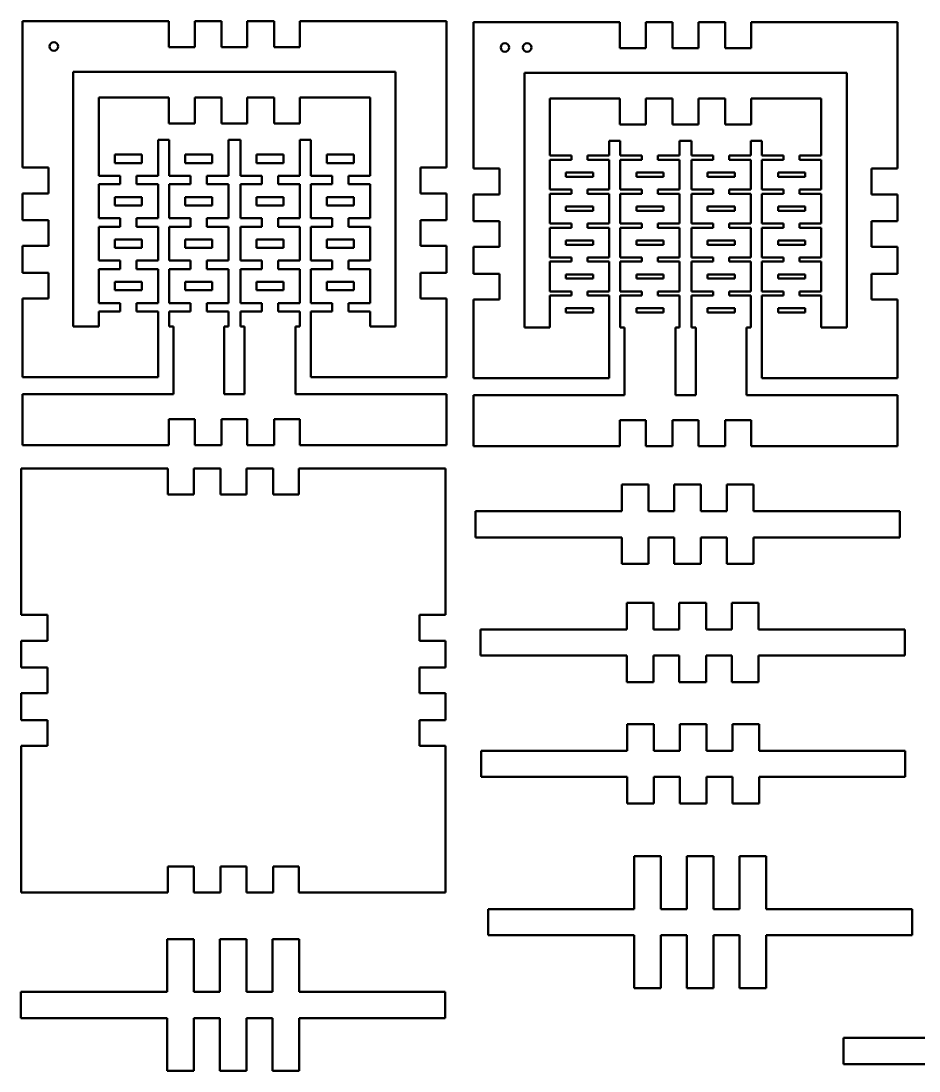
# Model space of a CAD drawing. Header units: millimetres. Extents: x 9 to 271, y 82 to 208.
# Drawn here: x 8.7 to 114.6, y 83.9 to 207.7 of the extents above; entities that cross this region are included whole.
import ezdxf

# ---------------------------------------------------------------- set-up
doc = ezdxf.new("R2010")
doc.units = ezdxf.units.MM
doc.layers.add('Visible (ANSI)', color=7, linetype='Continuous', lineweight=50)

msp = doc.modelspace()

# ---------------------------------------------------------------- linework, layer by layer
at = {"layer": 'Visible (ANSI)'}
for p, q in [((26.14, 207.69), (8.87, 207.69)), ((8.87, 207.69), (8.87, 190.42)), ((26.14, 204.62), (26.14, 207.69)), ((29.19, 207.69), (29.19, 204.62)), ((32.34, 207.69), (29.19, 207.69)), ((32.34, 204.62), (32.34, 207.69)), ((38.54, 207.69), (35.39, 207.69)), ((35.39, 207.69), (35.39, 204.62)), ((38.54, 204.62), (38.54, 207.69)), ((41.59, 207.69), (41.59, 204.62)), ((58.87, 207.69), (41.59, 207.69)), ((58.87, 190.42), (58.87, 207.69)), ((79.32, 207.57), (62.05, 207.57)), ((62.05, 207.57), (62.05, 190.3)), ((79.32, 204.5), (79.32, 207.57)), ((85.52, 207.57), (82.37, 207.57)), ((82.37, 207.57), (82.37, 204.5)), ((85.52, 204.5), (85.52, 207.57)), ((91.72, 207.57), (88.57, 207.57)), ((88.57, 207.57), (88.57, 204.5)), ((91.72, 204.5), (91.72, 207.57)), ((112.05, 207.57), (94.77, 207.57)), ((94.77, 207.57), (94.77, 204.5)), ((112.05, 190.3), (112.05, 207.57)), ((29.19, 204.62), (26.14, 204.62)), ((35.39, 204.62), (32.34, 204.62)), ((41.59, 204.62), (38.54, 204.62)), ((82.37, 204.5), (79.32, 204.5)), ((88.57, 204.5), (85.52, 204.5)), ((94.77, 204.5), (91.72, 204.5)), ((14.87, 171.69), (14.87, 201.69)), ((14.87, 201.69), (52.87, 201.69)), ((52.87, 201.69), (52.87, 171.69)), ((68.05, 171.57), (68.05, 201.57)), ((68.05, 201.57), (106.05, 201.57)), ((106.05, 201.57), (106.05, 171.57)), ((26.14, 198.69), (17.87, 198.69)), ((17.87, 198.69), (17.87, 189.44)), ((26.14, 195.62), (26.14, 198.69)), ((29.19, 198.69), (29.19, 195.62)), ((32.34, 198.69), (29.19, 198.69)), ((32.34, 195.62), (32.34, 198.69)), ((38.54, 198.69), (35.39, 198.69)), ((35.39, 198.69), (35.39, 195.62)), ((38.54, 195.62), (38.54, 198.69)), ((41.59, 198.69), (41.59, 195.62)), ((49.87, 198.69), (41.59, 198.69)), ((49.87, 189.44), (49.87, 198.69)), ((79.32, 198.57), (71.05, 198.57)), ((71.05, 198.57), (71.05, 191.82)), ((79.32, 195.5), (79.32, 198.57)), ((85.52, 198.57), (82.37, 198.57)), ((82.37, 198.57), (82.37, 195.5)), ((85.52, 195.5), (85.52, 198.57)), ((91.72, 198.57), (88.57, 198.57)), ((88.57, 198.57), (88.57, 195.5)), ((91.72, 195.5), (91.72, 198.57)), ((103.05, 198.57), (94.77, 198.57)), ((94.77, 198.57), (94.77, 195.5)), ((103.05, 191.82), (103.05, 198.57)), ((29.19, 195.62), (26.14, 195.62)), ((35.39, 195.62), (32.34, 195.62)), ((41.59, 195.62), (38.54, 195.62)), ((82.37, 195.5), (79.32, 195.5)), ((88.57, 195.5), (85.52, 195.5)), ((94.77, 195.5), (91.72, 195.5)), ((24.87, 189.44), (24.87, 193.69)), ((24.87, 193.69), (26.17, 193.69)), ((26.17, 193.69), (26.17, 189.44)), ((33.17, 189.44), (33.17, 193.69)), ((33.17, 193.69), (34.57, 193.69)), ((34.57, 193.69), (34.57, 189.44)), ((41.57, 189.44), (41.57, 193.69)), ((41.57, 193.69), (42.87, 193.69)), ((42.87, 193.69), (42.87, 189.44)), ((78.05, 191.82), (78.05, 193.57)), ((78.05, 193.57), (79.35, 193.57)), ((79.35, 193.57), (79.35, 191.82)), ((86.35, 191.82), (86.35, 193.57)), ((86.35, 193.57), (87.75, 193.57)), ((87.75, 193.57), (87.75, 191.82)), ((94.75, 191.82), (94.75, 193.57)), ((94.75, 193.57), (96.05, 193.57)), ((96.05, 193.57), (96.05, 191.82)), ((19.78, 190.94), (19.78, 191.94)), ((19.78, 191.94), (22.96, 191.94)), ((22.96, 191.94), (22.96, 190.94)), ((28.08, 190.94), (28.08, 191.94)), ((28.08, 191.94), (31.26, 191.94)), ((31.26, 191.94), (31.26, 190.94)), ((36.48, 190.94), (36.48, 191.94)), ((36.48, 191.94), (39.66, 191.94)), ((39.66, 191.94), (39.66, 190.94)), ((44.78, 190.94), (44.78, 191.94)), ((44.78, 191.94), (47.96, 191.94)), ((47.96, 191.94), (47.96, 190.94)), ((22.96, 190.94), (19.78, 190.94)), ((31.26, 190.94), (28.08, 190.94)), ((39.66, 190.94), (36.48, 190.94)), ((47.96, 190.94), (44.78, 190.94)), ((71.05, 191.82), (73.59, 191.82)), ((73.59, 191.32), (71.05, 191.32)), ((71.05, 191.32), (71.05, 187.82)), ((73.59, 191.82), (73.59, 191.32)), ((75.5, 191.32), (75.5, 191.82)), ((75.5, 191.82), (78.05, 191.82)), ((78.05, 191.32), (75.5, 191.32)), ((78.05, 187.82), (78.05, 191.32)), ((79.35, 191.82), (81.89, 191.82)), ((81.89, 191.32), (79.35, 191.32)), ((79.35, 191.32), (79.35, 187.82)), ((81.89, 191.82), (81.89, 191.32)), ((83.8, 191.32), (83.8, 191.82)), ((83.8, 191.82), (86.35, 191.82)), ((86.35, 191.32), (83.8, 191.32)), ((86.35, 187.82), (86.35, 191.32)), ((87.75, 191.82), (90.29, 191.82)), ((90.29, 191.32), (87.75, 191.32)), ((87.75, 191.32), (87.75, 187.82)), ((90.29, 191.82), (90.29, 191.32)), ((92.2, 191.32), (92.2, 191.82)), ((92.2, 191.82), (94.75, 191.82)), ((94.75, 191.32), (92.2, 191.32)), ((94.75, 187.82), (94.75, 191.32)), ((96.05, 191.82), (98.59, 191.82)), ((98.59, 191.32), (96.05, 191.32)), ((96.05, 191.32), (96.05, 187.82)), ((98.59, 191.82), (98.59, 191.32)), ((100.5, 191.32), (100.5, 191.82)), ((100.5, 191.82), (103.05, 191.82)), ((103.05, 191.32), (100.5, 191.32)), ((103.05, 187.82), (103.05, 191.32)), ((8.87, 190.42), (11.94, 190.42)), ((11.94, 190.42), (11.94, 187.37)), ((17.87, 189.44), (20.41, 189.44)), ((20.41, 189.44), (20.41, 188.44)), ((22.32, 188.44), (22.32, 189.44)), ((22.32, 189.44), (24.87, 189.44)), ((26.17, 189.44), (28.71, 189.44)), ((28.71, 189.44), (28.71, 188.44)), ((30.62, 188.44), (30.62, 189.44)), ((30.62, 189.44), (33.17, 189.44)), ((34.57, 189.44), (37.11, 189.44)), ((37.11, 189.44), (37.11, 188.44)), ((39.02, 188.44), (39.02, 189.44)), ((39.02, 189.44), (41.57, 189.44)), ((42.87, 189.44), (45.41, 189.44)), ((45.41, 189.44), (45.41, 188.44)), ((47.32, 188.44), (47.32, 189.44)), ((47.32, 189.44), (49.87, 189.44)), ((55.79, 190.42), (58.87, 190.42)), ((55.79, 187.37), (55.79, 190.42)), ((62.05, 190.3), (65.12, 190.3)), ((65.12, 190.3), (65.12, 187.25)), ((72.95, 189.32), (72.95, 189.82)), ((72.95, 189.82), (76.14, 189.82)), ((76.14, 189.82), (76.14, 189.32)), ((81.25, 189.32), (81.25, 189.82)), ((81.25, 189.82), (84.44, 189.82)), ((84.44, 189.82), (84.44, 189.32)), ((89.65, 189.32), (89.65, 189.82)), ((89.65, 189.82), (92.84, 189.82)), ((92.84, 189.82), (92.84, 189.32)), ((97.95, 189.32), (97.95, 189.82)), ((97.95, 189.82), (101.14, 189.82)), ((101.14, 189.82), (101.14, 189.32)), ((108.97, 187.25), (108.97, 190.3)), ((108.97, 190.3), (112.05, 190.3)), ((20.41, 188.44), (17.87, 188.44)), ((17.87, 188.44), (17.87, 184.44)), ((24.87, 188.44), (22.32, 188.44)), ((24.87, 184.44), (24.87, 188.44)), ((28.71, 188.44), (26.17, 188.44)), ((26.17, 188.44), (26.17, 184.44)), ((33.17, 188.44), (30.62, 188.44)), ((33.17, 184.44), (33.17, 188.44)), ((37.11, 188.44), (34.57, 188.44)), ((34.57, 188.44), (34.57, 184.44)), ((41.57, 188.44), (39.02, 188.44)), ((41.57, 184.44), (41.57, 188.44)), ((45.41, 188.44), (42.87, 188.44)), ((42.87, 188.44), (42.87, 184.44)), ((49.87, 188.44), (47.32, 188.44)), ((49.87, 184.44), (49.87, 188.44)), ((76.14, 189.32), (72.95, 189.32)), ((84.44, 189.32), (81.25, 189.32)), ((92.84, 189.32), (89.65, 189.32)), ((101.14, 189.32), (97.95, 189.32)), ((11.94, 187.37), (8.87, 187.37)), ((8.87, 187.37), (8.87, 184.22)), ((19.78, 185.94), (19.78, 186.94)), ((19.78, 186.94), (22.96, 186.94)), ((22.96, 186.94), (22.96, 185.94)), ((28.08, 185.94), (28.08, 186.94)), ((28.08, 186.94), (31.26, 186.94)), ((31.26, 186.94), (31.26, 185.94)), ((36.48, 185.94), (36.48, 186.94)), ((36.48, 186.94), (39.66, 186.94)), ((39.66, 186.94), (39.66, 185.94)), ((44.78, 185.94), (44.78, 186.94)), ((44.78, 186.94), (47.96, 186.94)), ((47.96, 186.94), (47.96, 185.94)), ((58.87, 187.37), (55.79, 187.37)), ((58.87, 184.22), (58.87, 187.37)), ((65.12, 187.25), (62.05, 187.25)), ((62.05, 187.25), (62.05, 184.1)), ((71.05, 187.82), (73.59, 187.82)), ((73.59, 187.32), (71.05, 187.32)), ((71.05, 187.32), (71.05, 183.82)), ((73.59, 187.82), (73.59, 187.32)), ((75.5, 187.32), (75.5, 187.82)), ((75.5, 187.82), (78.05, 187.82)), ((78.05, 187.32), (75.5, 187.32)), ((78.05, 183.82), (78.05, 187.32)), ((79.35, 187.82), (81.89, 187.82)), ((81.89, 187.32), (79.35, 187.32)), ((79.35, 187.32), (79.35, 183.82)), ((81.89, 187.82), (81.89, 187.32)), ((83.8, 187.32), (83.8, 187.82)), ((83.8, 187.82), (86.35, 187.82)), ((86.35, 187.32), (83.8, 187.32)), ((86.35, 183.82), (86.35, 187.32)), ((87.75, 187.82), (90.29, 187.82)), ((90.29, 187.32), (87.75, 187.32)), ((87.75, 187.32), (87.75, 183.82)), ((90.29, 187.82), (90.29, 187.32)), ((92.2, 187.32), (92.2, 187.82)), ((92.2, 187.82), (94.75, 187.82)), ((94.75, 187.32), (92.2, 187.32)), ((94.75, 183.82), (94.75, 187.32)), ((96.05, 187.82), (98.59, 187.82)), ((98.59, 187.32), (96.05, 187.32)), ((96.05, 187.32), (96.05, 183.82)), ((98.59, 187.82), (98.59, 187.32)), ((100.5, 187.32), (100.5, 187.82)), ((100.5, 187.82), (103.05, 187.82)), ((103.05, 187.32), (100.5, 187.32)), ((103.05, 183.82), (103.05, 187.32)), ((112.05, 187.25), (108.97, 187.25)), ((112.05, 184.1), (112.05, 187.25)), ((22.96, 185.94), (19.78, 185.94)), ((31.26, 185.94), (28.08, 185.94)), ((39.66, 185.94), (36.48, 185.94)), ((47.96, 185.94), (44.78, 185.94)), ((72.95, 185.32), (72.95, 185.82)), ((72.95, 185.82), (76.14, 185.82)), ((76.14, 185.82), (76.14, 185.32)), ((81.25, 185.32), (81.25, 185.82)), ((81.25, 185.82), (84.44, 185.82)), ((84.44, 185.82), (84.44, 185.32)), ((89.65, 185.32), (89.65, 185.82)), ((89.65, 185.82), (92.84, 185.82)), ((92.84, 185.82), (92.84, 185.32)), ((97.95, 185.32), (97.95, 185.82)), ((97.95, 185.82), (101.14, 185.82)), ((101.14, 185.82), (101.14, 185.32)), ((17.87, 184.44), (20.41, 184.44)), ((20.41, 184.44), (20.41, 183.44)), ((22.32, 183.44), (22.32, 184.44)), ((22.32, 184.44), (24.87, 184.44)), ((26.17, 184.44), (28.71, 184.44)), ((28.71, 184.44), (28.71, 183.44)), ((30.62, 183.44), (30.62, 184.44)), ((30.62, 184.44), (33.17, 184.44)), ((34.57, 184.44), (37.11, 184.44)), ((37.11, 184.44), (37.11, 183.44)), ((39.02, 183.44), (39.02, 184.44)), ((39.02, 184.44), (41.57, 184.44)), ((42.87, 184.44), (45.41, 184.44)), ((45.41, 184.44), (45.41, 183.44)), ((47.32, 183.44), (47.32, 184.44)), ((47.32, 184.44), (49.87, 184.44)), ((76.14, 185.32), (72.95, 185.32)), ((84.44, 185.32), (81.25, 185.32)), ((92.84, 185.32), (89.65, 185.32)), ((101.14, 185.32), (97.95, 185.32)), ((8.87, 184.22), (11.94, 184.22)), ((11.94, 184.22), (11.94, 181.17)), ((20.41, 183.44), (17.87, 183.44)), ((17.87, 183.44), (17.87, 179.44)), ((24.87, 183.44), (22.32, 183.44)), ((24.87, 179.44), (24.87, 183.44)), ((28.71, 183.44), (26.17, 183.44)), ((26.17, 183.44), (26.17, 179.44)), ((33.17, 183.44), (30.62, 183.44)), ((33.17, 179.44), (33.17, 183.44)), ((37.11, 183.44), (34.57, 183.44)), ((34.57, 183.44), (34.57, 179.44)), ((41.57, 183.44), (39.02, 183.44)), ((41.57, 179.44), (41.57, 183.44)), ((45.41, 183.44), (42.87, 183.44)), ((42.87, 183.44), (42.87, 179.44)), ((49.87, 183.44), (47.32, 183.44)), ((49.87, 179.44), (49.87, 183.44)), ((55.79, 184.22), (58.87, 184.22)), ((55.79, 181.17), (55.79, 184.22)), ((62.05, 184.1), (65.12, 184.1)), ((65.12, 184.1), (65.12, 181.05)), ((71.05, 183.82), (73.59, 183.82)), ((73.59, 183.32), (71.05, 183.32)), ((71.05, 183.32), (71.05, 179.82)), ((73.59, 183.82), (73.59, 183.32)), ((75.5, 183.32), (75.5, 183.82)), ((75.5, 183.82), (78.05, 183.82)), ((78.05, 183.32), (75.5, 183.32)), ((78.05, 179.82), (78.05, 183.32)), ((79.35, 183.82), (81.89, 183.82)), ((81.89, 183.32), (79.35, 183.32)), ((79.35, 183.32), (79.35, 179.82)), ((81.89, 183.82), (81.89, 183.32)), ((83.8, 183.32), (83.8, 183.82)), ((83.8, 183.82), (86.35, 183.82)), ((86.35, 183.32), (83.8, 183.32)), ((86.35, 179.82), (86.35, 183.32)), ((87.75, 183.82), (90.29, 183.82)), ((90.29, 183.32), (87.75, 183.32)), ((87.75, 183.32), (87.75, 179.82)), ((90.29, 183.82), (90.29, 183.32)), ((92.2, 183.32), (92.2, 183.82)), ((92.2, 183.82), (94.75, 183.82)), ((94.75, 183.32), (92.2, 183.32)), ((94.75, 179.82), (94.75, 183.32)), ((96.05, 183.82), (98.59, 183.82)), ((98.59, 183.32), (96.05, 183.32)), ((96.05, 183.32), (96.05, 179.82)), ((98.59, 183.82), (98.59, 183.32)), ((100.5, 183.32), (100.5, 183.82)), ((100.5, 183.82), (103.05, 183.82)), ((103.05, 183.32), (100.5, 183.32)), ((103.05, 179.82), (103.05, 183.32)), ((108.97, 181.05), (108.97, 184.1)), ((108.97, 184.1), (112.05, 184.1)), ((11.94, 181.17), (8.87, 181.17)), ((8.87, 181.17), (8.87, 178.02)), ((19.78, 180.94), (19.78, 181.94)), ((19.78, 181.94), (22.96, 181.94)), ((22.96, 180.94), (19.78, 180.94)), ((22.96, 181.94), (22.96, 180.94)), ((28.08, 180.94), (28.08, 181.94)), ((28.08, 181.94), (31.26, 181.94)), ((31.26, 180.94), (28.08, 180.94)), ((31.26, 181.94), (31.26, 180.94)), ((36.48, 180.94), (36.48, 181.94)), ((36.48, 181.94), (39.66, 181.94)), ((39.66, 180.94), (36.48, 180.94)), ((39.66, 181.94), (39.66, 180.94)), ((44.78, 180.94), (44.78, 181.94)), ((44.78, 181.94), (47.96, 181.94)), ((47.96, 180.94), (44.78, 180.94)), ((47.96, 181.94), (47.96, 180.94)), ((58.87, 181.17), (55.79, 181.17)), ((58.87, 178.02), (58.87, 181.17)), ((65.12, 181.05), (62.05, 181.05)), ((62.05, 181.05), (62.05, 177.9)), ((72.95, 181.32), (72.95, 181.82)), ((72.95, 181.82), (76.14, 181.82)), ((76.14, 181.32), (72.95, 181.32)), ((76.14, 181.82), (76.14, 181.32)), ((81.25, 181.32), (81.25, 181.82)), ((81.25, 181.82), (84.44, 181.82)), ((84.44, 181.32), (81.25, 181.32)), ((84.44, 181.82), (84.44, 181.32)), ((89.65, 181.32), (89.65, 181.82)), ((89.65, 181.82), (92.84, 181.82)), ((92.84, 181.32), (89.65, 181.32)), ((92.84, 181.82), (92.84, 181.32)), ((97.95, 181.32), (97.95, 181.82)), ((97.95, 181.82), (101.14, 181.82)), ((101.14, 181.32), (97.95, 181.32)), ((101.14, 181.82), (101.14, 181.32)), ((112.05, 181.05), (108.97, 181.05)), ((112.05, 177.9), (112.05, 181.05)), ((71.05, 179.82), (73.59, 179.82)), ((73.59, 179.82), (73.59, 179.32)), ((75.5, 179.32), (75.5, 179.82)), ((75.5, 179.82), (78.05, 179.82)), ((79.35, 179.82), (81.89, 179.82)), ((81.89, 179.82), (81.89, 179.32)), ((83.8, 179.32), (83.8, 179.82)), ((83.8, 179.82), (86.35, 179.82)), ((87.75, 179.82), (90.29, 179.82)), ((90.29, 179.82), (90.29, 179.32)), ((92.2, 179.32), (92.2, 179.82)), ((92.2, 179.82), (94.75, 179.82)), ((96.05, 179.82), (98.59, 179.82)), ((98.59, 179.82), (98.59, 179.32)), ((100.5, 179.32), (100.5, 179.82)), ((100.5, 179.82), (103.05, 179.82)), ((17.87, 179.44), (20.41, 179.44)), ((20.41, 178.44), (17.87, 178.44)), ((17.87, 178.44), (17.87, 174.44)), ((20.41, 179.44), (20.41, 178.44)), ((22.32, 178.44), (22.32, 179.44)), ((22.32, 179.44), (24.87, 179.44)), ((24.87, 178.44), (22.32, 178.44)), ((24.87, 174.44), (24.87, 178.44)), ((26.17, 179.44), (28.71, 179.44)), ((28.71, 178.44), (26.17, 178.44)), ((26.17, 178.44), (26.17, 174.44)), ((28.71, 179.44), (28.71, 178.44)), ((30.62, 178.44), (30.62, 179.44)), ((30.62, 179.44), (33.17, 179.44)), ((33.17, 178.44), (30.62, 178.44)), ((33.17, 174.44), (33.17, 178.44)), ((34.57, 179.44), (37.11, 179.44)), ((37.11, 178.44), (34.57, 178.44)), ((34.57, 178.44), (34.57, 174.44)), ((37.11, 179.44), (37.11, 178.44)), ((39.02, 178.44), (39.02, 179.44)), ((39.02, 179.44), (41.57, 179.44)), ((41.57, 178.44), (39.02, 178.44)), ((41.57, 174.44), (41.57, 178.44)), ((42.87, 179.44), (45.41, 179.44)), ((45.41, 178.44), (42.87, 178.44)), ((42.87, 178.44), (42.87, 174.44)), ((45.41, 179.44), (45.41, 178.44)), ((47.32, 178.44), (47.32, 179.44)), ((47.32, 179.44), (49.87, 179.44)), ((49.87, 178.44), (47.32, 178.44)), ((49.87, 174.44), (49.87, 178.44)), ((73.59, 179.32), (71.05, 179.32)), ((71.05, 179.32), (71.05, 175.82)), ((78.05, 179.32), (75.5, 179.32)), ((78.05, 175.82), (78.05, 179.32)), ((81.89, 179.32), (79.35, 179.32)), ((79.35, 179.32), (79.35, 175.82)), ((86.35, 179.32), (83.8, 179.32)), ((86.35, 175.82), (86.35, 179.32)), ((90.29, 179.32), (87.75, 179.32)), ((87.75, 179.32), (87.75, 175.82)), ((94.75, 179.32), (92.2, 179.32)), ((94.75, 175.82), (94.75, 179.32)), ((98.59, 179.32), (96.05, 179.32)), ((96.05, 179.32), (96.05, 175.82)), ((103.05, 179.32), (100.5, 179.32)), ((103.05, 175.82), (103.05, 179.32)), ((8.87, 178.02), (11.94, 178.02)), ((11.94, 178.02), (11.94, 174.97)), ((55.79, 178.02), (58.87, 178.02)), ((55.79, 174.97), (55.79, 178.02)), ((62.05, 177.9), (65.12, 177.9)), ((65.12, 177.9), (65.12, 174.85)), ((72.95, 177.32), (72.95, 177.82)), ((72.95, 177.82), (76.14, 177.82)), ((76.14, 177.32), (72.95, 177.32)), ((76.14, 177.82), (76.14, 177.32)), ((81.25, 177.32), (81.25, 177.82)), ((81.25, 177.82), (84.44, 177.82)), ((84.44, 177.32), (81.25, 177.32)), ((84.44, 177.82), (84.44, 177.32)), ((89.65, 177.32), (89.65, 177.82)), ((89.65, 177.82), (92.84, 177.82)), ((92.84, 177.32), (89.65, 177.32)), ((92.84, 177.82), (92.84, 177.32)), ((97.95, 177.32), (97.95, 177.82)), ((97.95, 177.82), (101.14, 177.82)), ((101.14, 177.32), (97.95, 177.32)), ((101.14, 177.82), (101.14, 177.32)), ((108.97, 174.85), (108.97, 177.9)), ((108.97, 177.9), (112.05, 177.9)), ((19.78, 175.94), (19.78, 176.94)), ((19.78, 176.94), (22.96, 176.94)), ((22.96, 175.94), (19.78, 175.94)), ((22.96, 176.94), (22.96, 175.94)), ((28.08, 175.94), (28.08, 176.94)), ((28.08, 176.94), (31.26, 176.94)), ((31.26, 175.94), (28.08, 175.94)), ((31.26, 176.94), (31.26, 175.94)), ((36.48, 175.94), (36.48, 176.94)), ((36.48, 176.94), (39.66, 176.94)), ((39.66, 175.94), (36.48, 175.94)), ((39.66, 176.94), (39.66, 175.94)), ((44.78, 175.94), (44.78, 176.94)), ((44.78, 176.94), (47.96, 176.94)), ((47.96, 175.94), (44.78, 175.94)), ((47.96, 176.94), (47.96, 175.94)), ((71.05, 175.82), (73.59, 175.82)), ((73.59, 175.82), (73.59, 175.32)), ((75.5, 175.32), (75.5, 175.82)), ((75.5, 175.82), (78.05, 175.82)), ((79.35, 175.82), (81.89, 175.82)), ((81.89, 175.82), (81.89, 175.32)), ((83.8, 175.32), (83.8, 175.82)), ((83.8, 175.82), (86.35, 175.82)), ((87.75, 175.82), (90.29, 175.82)), ((90.29, 175.82), (90.29, 175.32)), ((92.2, 175.32), (92.2, 175.82)), ((92.2, 175.82), (94.75, 175.82)), ((96.05, 175.82), (98.59, 175.82)), ((98.59, 175.82), (98.59, 175.32)), ((100.5, 175.32), (100.5, 175.82)), ((100.5, 175.82), (103.05, 175.82)), ((11.94, 174.97), (8.87, 174.97)), ((8.87, 174.97), (8.87, 165.69)), ((58.87, 174.97), (55.79, 174.97)), ((58.87, 165.69), (58.87, 174.97)), ((65.12, 174.85), (62.05, 174.85)), ((62.05, 174.85), (62.05, 165.57)), ((73.59, 175.32), (71.05, 175.32)), ((71.05, 175.32), (71.05, 171.57)), ((78.05, 175.32), (75.5, 175.32)), ((78.05, 165.57), (78.05, 175.32)), ((81.89, 175.32), (79.35, 175.32)), ((79.35, 175.32), (79.35, 171.57)), ((86.35, 175.32), (83.8, 175.32)), ((86.35, 171.57), (86.35, 175.32)), ((90.29, 175.32), (87.75, 175.32)), ((87.75, 175.32), (87.75, 171.57)), ((94.75, 175.32), (92.2, 175.32)), ((94.75, 171.57), (94.75, 175.32)), ((98.59, 175.32), (96.05, 175.32)), ((96.05, 175.32), (96.05, 165.57)), ((103.05, 175.32), (100.5, 175.32)), ((103.05, 171.57), (103.05, 175.32)), ((112.05, 174.85), (108.97, 174.85)), ((112.05, 165.57), (112.05, 174.85)), ((17.87, 174.44), (20.41, 174.44)), ((20.41, 173.44), (17.87, 173.44)), ((17.87, 173.44), (17.87, 171.69)), ((20.41, 174.44), (20.41, 173.44)), ((22.32, 173.44), (22.32, 174.44)), ((22.32, 174.44), (24.87, 174.44)), ((24.87, 173.44), (22.32, 173.44)), ((24.87, 165.69), (24.87, 173.44)), ((26.17, 174.44), (28.71, 174.44)), ((28.71, 173.44), (26.17, 173.44)), ((26.17, 173.44), (26.17, 171.69)), ((28.71, 174.44), (28.71, 173.44)), ((30.62, 173.44), (30.62, 174.44)), ((30.62, 174.44), (33.17, 174.44)), ((33.17, 173.44), (30.62, 173.44)), ((33.17, 171.69), (33.17, 173.44)), ((34.57, 174.44), (37.11, 174.44)), ((37.11, 173.44), (34.57, 173.44)), ((34.57, 173.44), (34.57, 171.69)), ((37.11, 174.44), (37.11, 173.44)), ((39.02, 173.44), (39.02, 174.44)), ((39.02, 174.44), (41.57, 174.44)), ((41.57, 173.44), (39.02, 173.44)), ((41.57, 171.69), (41.57, 173.44)), ((42.87, 174.44), (45.41, 174.44)), ((45.41, 173.44), (42.87, 173.44)), ((42.87, 173.44), (42.87, 165.69)), ((45.41, 174.44), (45.41, 173.44)), ((47.32, 173.44), (47.32, 174.44)), ((47.32, 174.44), (49.87, 174.44)), ((49.87, 173.44), (47.32, 173.44)), ((49.87, 171.69), (49.87, 173.44)), ((72.95, 173.32), (72.95, 173.82)), ((72.95, 173.82), (76.14, 173.82)), ((76.14, 173.32), (72.95, 173.32)), ((76.14, 173.82), (76.14, 173.32)), ((81.25, 173.32), (81.25, 173.82)), ((81.25, 173.82), (84.44, 173.82)), ((84.44, 173.32), (81.25, 173.32)), ((84.44, 173.82), (84.44, 173.32)), ((89.65, 173.32), (89.65, 173.82)), ((89.65, 173.82), (92.84, 173.82)), ((92.84, 173.32), (89.65, 173.32)), ((92.84, 173.82), (92.84, 173.32)), ((97.95, 173.32), (97.95, 173.82)), ((97.95, 173.82), (101.14, 173.82)), ((101.14, 173.32), (97.95, 173.32)), ((101.14, 173.82), (101.14, 173.32)), ((17.87, 171.69), (14.87, 171.69)), ((26.17, 171.69), (26.67, 171.69)), ((26.67, 171.69), (26.67, 163.69)), ((32.67, 163.69), (32.67, 171.69)), ((32.67, 171.69), (33.17, 171.69)), ((34.57, 171.69), (35.07, 171.69)), ((35.07, 171.69), (35.07, 163.69)), ((41.07, 163.69), (41.07, 171.69)), ((41.07, 171.69), (41.57, 171.69)), ((52.87, 171.69), (49.87, 171.69)), ((71.05, 171.57), (68.05, 171.57)), ((79.35, 171.57), (79.85, 171.57)), ((79.85, 171.57), (79.85, 163.57)), ((85.85, 163.57), (85.85, 171.57)), ((85.85, 171.57), (86.35, 171.57)), ((87.75, 171.57), (88.25, 171.57)), ((88.25, 171.57), (88.25, 163.57)), ((94.25, 163.57), (94.25, 171.57)), ((94.25, 171.57), (94.75, 171.57)), ((106.05, 171.57), (103.05, 171.57)), ((8.87, 165.69), (24.87, 165.69)), ((42.87, 165.69), (58.87, 165.69)), ((62.05, 165.57), (78.05, 165.57)), ((96.05, 165.57), (112.05, 165.57)), ((26.67, 163.69), (8.87, 163.69)), ((8.87, 163.69), (8.87, 157.69)), ((35.07, 163.69), (32.67, 163.69)), ((58.87, 163.69), (41.07, 163.69)), ((58.87, 157.69), (58.87, 163.69)), ((79.85, 163.57), (62.05, 163.57)), ((62.05, 163.57), (62.05, 157.57)), ((88.25, 163.57), (85.85, 163.57)), ((112.05, 163.57), (94.25, 163.57)), ((112.05, 157.57), (112.05, 163.57)), ((26.14, 157.69), (26.14, 160.77)), ((26.14, 160.77), (29.19, 160.77)), ((29.19, 160.77), (29.19, 157.69)), ((32.34, 157.69), (32.34, 160.77)), ((32.34, 160.77), (35.39, 160.77)), ((35.39, 160.77), (35.39, 157.69)), ((38.54, 157.69), (38.54, 160.77)), ((38.54, 160.77), (41.59, 160.77)), ((41.59, 160.77), (41.59, 157.69)), ((79.32, 157.57), (79.32, 160.65)), ((79.32, 160.65), (82.37, 160.65)), ((82.37, 160.65), (82.37, 157.57)), ((85.52, 157.57), (85.52, 160.65)), ((85.52, 160.65), (88.57, 160.65)), ((88.57, 160.65), (88.57, 157.57)), ((91.72, 157.57), (91.72, 160.65)), ((91.72, 160.65), (94.77, 160.65)), ((94.77, 160.65), (94.77, 157.57)), ((8.87, 157.69), (26.14, 157.69)), ((29.19, 157.69), (32.34, 157.69)), ((35.39, 157.69), (38.54, 157.69)), ((41.59, 157.69), (58.87, 157.69)), ((62.05, 157.57), (79.32, 157.57)), ((82.37, 157.57), (85.52, 157.57)), ((88.57, 157.57), (91.72, 157.57)), ((94.77, 157.57), (112.05, 157.57)), ((26.03, 154.95), (8.75, 154.95)), ((8.75, 154.95), (8.75, 137.68)), ((26.03, 151.88), (26.03, 154.95)), ((32.23, 154.95), (29.08, 154.95)), ((29.08, 154.95), (29.08, 151.88)), ((32.23, 151.88), (32.23, 154.95)), ((38.43, 154.95), (35.28, 154.95)), ((35.28, 154.95), (35.28, 151.88)), ((38.43, 151.88), (38.43, 154.95)), ((58.75, 154.95), (41.48, 154.95)), ((41.48, 154.95), (41.48, 151.88)), ((58.75, 137.68), (58.75, 154.95)), ((79.52, 153.04), (79.52, 149.92)), ((82.67, 153.04), (79.52, 153.04)), ((82.67, 149.92), (82.67, 153.04)), ((85.72, 153.04), (85.72, 149.92)), ((88.87, 153.04), (85.72, 153.04)), ((88.87, 149.92), (88.87, 153.04)), ((91.92, 153.04), (91.92, 149.92)), ((95.07, 153.04), (91.92, 153.04)), ((95.07, 149.92), (95.07, 153.04)), ((29.08, 151.88), (26.03, 151.88)), ((35.28, 151.88), (32.23, 151.88)), ((41.48, 151.88), (38.43, 151.88)), ((79.52, 149.92), (62.29, 149.92)), ((62.29, 149.92), (62.29, 146.82)), ((85.72, 149.92), (82.67, 149.92)), ((91.92, 149.92), (88.87, 149.92)), ((112.29, 149.92), (95.07, 149.92)), ((112.29, 146.82), (112.29, 149.92)), ((62.29, 146.82), (79.52, 146.82)), ((79.52, 146.82), (79.52, 143.69)), ((82.67, 146.82), (85.72, 146.82)), ((82.67, 143.69), (82.67, 146.82)), ((85.72, 146.82), (85.72, 143.69)), ((88.87, 146.82), (91.92, 146.82)), ((88.87, 143.69), (88.87, 146.82)), ((91.92, 146.82), (91.92, 143.69)), ((95.07, 146.82), (112.29, 146.82)), ((95.07, 143.69), (95.07, 146.82)), ((79.52, 143.69), (82.67, 143.69)), ((85.72, 143.69), (88.87, 143.69)), ((91.92, 143.69), (95.07, 143.69)), ((80.11, 139.1), (80.11, 135.97)), ((83.26, 139.1), (80.11, 139.1)), ((83.26, 135.97), (83.26, 139.1)), ((86.31, 139.1), (86.31, 135.97)), ((89.46, 139.1), (86.31, 139.1)), ((89.46, 135.97), (89.46, 139.1)), ((92.51, 139.1), (92.51, 135.97)), ((95.66, 139.1), (92.51, 139.1)), ((95.66, 135.97), (95.66, 139.1)), ((8.75, 137.68), (11.83, 137.68)), ((11.83, 137.68), (11.83, 134.63)), ((55.68, 137.68), (58.75, 137.68)), ((55.68, 134.63), (55.68, 137.68)), ((80.11, 135.97), (62.88, 135.97)), ((62.88, 135.97), (62.88, 132.87)), ((86.31, 135.97), (83.26, 135.97)), ((92.51, 135.97), (89.46, 135.97)), ((112.88, 135.97), (95.66, 135.97)), ((112.88, 132.87), (112.88, 135.97)), ((11.83, 134.63), (8.75, 134.63)), ((8.75, 134.63), (8.75, 131.48)), ((58.75, 134.63), (55.68, 134.63)), ((58.75, 131.48), (58.75, 134.63)), ((62.88, 132.87), (80.11, 132.87)), ((80.11, 132.87), (80.11, 129.75)), ((83.26, 132.87), (86.31, 132.87)), ((83.26, 129.75), (83.26, 132.87)), ((86.31, 132.87), (86.31, 129.75)), ((89.46, 132.87), (92.51, 132.87)), ((89.46, 129.75), (89.46, 132.87)), ((92.51, 132.87), (92.51, 129.75)), ((95.66, 132.87), (112.88, 132.87)), ((95.66, 129.75), (95.66, 132.87)), ((8.75, 131.48), (11.83, 131.48)), ((11.83, 131.48), (11.83, 128.43)), ((55.68, 128.43), (55.68, 131.48)), ((55.68, 131.48), (58.75, 131.48)), ((80.11, 129.75), (83.26, 129.75)), ((86.31, 129.75), (89.46, 129.75)), ((92.51, 129.75), (95.66, 129.75)), ((11.83, 128.43), (8.75, 128.43)), ((8.75, 128.43), (8.75, 125.28)), ((58.75, 128.43), (55.68, 128.43)), ((58.75, 125.28), (58.75, 128.43)), ((8.75, 125.28), (11.83, 125.28)), ((11.83, 125.28), (11.83, 122.23)), ((55.68, 122.23), (55.68, 125.28)), ((55.68, 125.28), (58.75, 125.28)), ((80.17, 124.79), (80.17, 121.67)), ((83.32, 124.79), (80.17, 124.79)), ((83.32, 121.67), (83.32, 124.79)), ((86.37, 124.79), (86.37, 121.67)), ((89.52, 124.79), (86.37, 124.79)), ((89.52, 121.67), (89.52, 124.79)), ((92.57, 124.79), (92.57, 121.67)), ((95.72, 124.79), (92.57, 124.79)), ((95.72, 121.67), (95.72, 124.79)), ((11.83, 122.23), (8.75, 122.23)), ((8.75, 122.23), (8.75, 104.95)), ((58.75, 122.23), (55.68, 122.23)), ((58.75, 104.95), (58.75, 122.23)), ((80.17, 121.67), (62.94, 121.67)), ((62.94, 121.67), (62.94, 118.57)), ((86.37, 121.67), (83.32, 121.67)), ((92.57, 121.67), (89.52, 121.67)), ((112.94, 121.67), (95.72, 121.67)), ((112.94, 118.57), (112.94, 121.67)), ((62.94, 118.57), (80.17, 118.57)), ((80.17, 118.57), (80.17, 115.44)), ((83.32, 118.57), (86.37, 118.57)), ((83.32, 115.44), (83.32, 118.57)), ((86.37, 118.57), (86.37, 115.44)), ((89.52, 118.57), (92.57, 118.57)), ((89.52, 115.44), (89.52, 118.57)), ((92.57, 118.57), (92.57, 115.44)), ((95.72, 118.57), (112.94, 118.57)), ((95.72, 115.44), (95.72, 118.57)), ((80.17, 115.44), (83.32, 115.44)), ((86.37, 115.44), (89.52, 115.44)), ((92.57, 115.44), (95.72, 115.44)), ((81, 109.22), (81, 103)), ((84.15, 109.22), (81, 109.22)), ((84.15, 103), (84.15, 109.22)), ((87.2, 109.22), (87.2, 103)), ((90.35, 109.22), (87.2, 109.22)), ((90.35, 103), (90.35, 109.22)), ((93.4, 109.22), (93.4, 103)), ((96.55, 109.22), (93.4, 109.22)), ((96.55, 103), (96.55, 109.22)), ((26.03, 104.95), (26.03, 108.03)), ((26.03, 108.03), (29.08, 108.03)), ((29.08, 108.03), (29.08, 104.95)), ((32.23, 104.95), (32.23, 108.03)), ((32.23, 108.03), (35.28, 108.03)), ((35.28, 108.03), (35.28, 104.95)), ((38.43, 104.95), (38.43, 108.03)), ((38.43, 108.03), (41.48, 108.03)), ((41.48, 108.03), (41.48, 104.95)), ((8.75, 104.95), (26.03, 104.95)), ((29.08, 104.95), (32.23, 104.95)), ((35.28, 104.95), (38.43, 104.95)), ((41.48, 104.95), (58.75, 104.95)), ((81, 103), (63.77, 103)), ((63.77, 103), (63.77, 99.9)), ((87.2, 103), (84.15, 103)), ((93.4, 103), (90.35, 103)), ((113.77, 103), (96.55, 103)), ((113.77, 99.9), (113.77, 103)), ((25.94, 99.46), (25.94, 93.23)), ((29.09, 99.46), (25.94, 99.46)), ((29.09, 93.23), (29.09, 99.46)), ((32.14, 99.46), (32.14, 93.23)), ((35.29, 99.46), (32.14, 99.46)), ((35.29, 93.23), (35.29, 99.46)), ((38.34, 99.46), (38.34, 93.23)), ((41.49, 99.46), (38.34, 99.46)), ((41.49, 93.23), (41.49, 99.46)), ((63.77, 99.9), (81, 99.9)), ((81, 99.9), (81, 93.67)), ((84.15, 99.9), (87.2, 99.9)), ((84.15, 93.67), (84.15, 99.9)), ((87.2, 99.9), (87.2, 93.67)), ((90.35, 99.9), (93.4, 99.9)), ((90.35, 93.67), (90.35, 99.9)), ((93.4, 99.9), (93.4, 93.67)), ((96.55, 99.9), (113.77, 99.9)), ((96.55, 93.67), (96.55, 99.9)), ((25.94, 93.23), (8.71, 93.23)), ((8.71, 93.23), (8.71, 90.13)), ((32.14, 93.23), (29.09, 93.23)), ((38.34, 93.23), (35.29, 93.23)), ((58.71, 93.23), (41.49, 93.23)), ((58.71, 90.13), (58.71, 93.23)), ((81, 93.67), (84.15, 93.67)), ((87.2, 93.67), (90.35, 93.67)), ((93.4, 93.67), (96.55, 93.67)), ((8.71, 90.13), (25.94, 90.13)), ((25.94, 90.13), (25.94, 83.91)), ((29.09, 90.13), (32.14, 90.13)), ((29.09, 83.91), (29.09, 90.13)), ((32.14, 90.13), (32.14, 83.91)), ((35.29, 90.13), (38.34, 90.13)), ((35.29, 83.91), (35.29, 90.13)), ((38.34, 90.13), (38.34, 83.91)), ((41.49, 90.13), (58.71, 90.13)), ((41.49, 83.91), (41.49, 90.13)), ((122.9, 87.82), (105.68, 87.82)), ((105.68, 87.82), (105.68, 84.72)), ((105.68, 84.72), (122.9, 84.72)), ((25.94, 83.91), (29.09, 83.91)), ((32.14, 83.91), (35.29, 83.91)), ((38.34, 83.91), (41.49, 83.91))]:
    msp.add_line(p, q, dxfattribs=at)
for centre in [(12.58, 204.69), (65.76, 204.57), (68.37, 204.57)]:
    msp.add_circle(centre, 0.5, dxfattribs=at)

doc.saveas('drawing.dxf')
